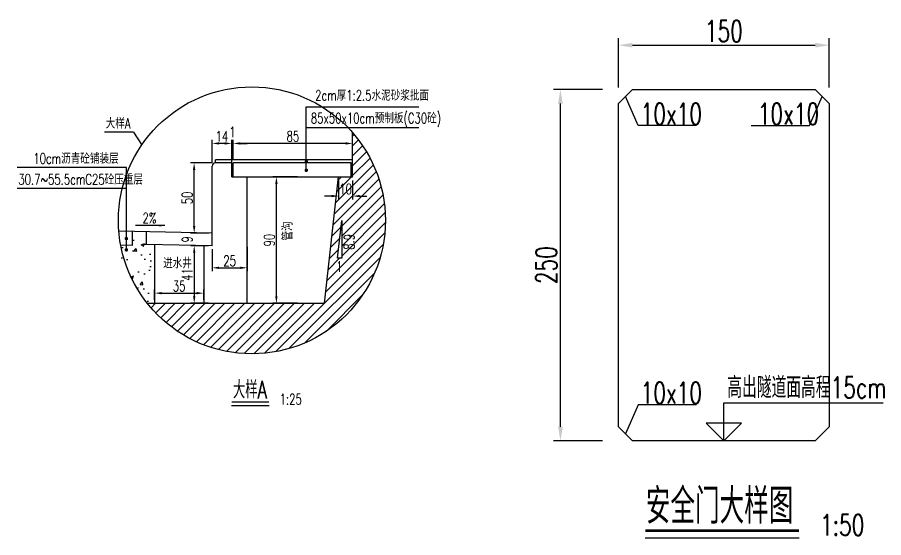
# Model space of a CAD drawing. Header units: millimetres. Extents: x -5615 to 11854, y -4751 to 15404.
# Drawn here: x -5543 to -4927, y 1940 to 2310 of the extents above; entities that cross this region are included whole.
import ezdxf
from ezdxf.enums import TextEntityAlignment as Align

# ---------------------------------------------------------------- set-up
doc = ezdxf.new("R2010")
doc.units = ezdxf.units.MM
doc.header["$LTSCALE"] = 0.25
doc.header["$MEASUREMENT"] = 0
for name, color, linetype in [('填充', 8, 'Continuous'), ('文字', 7, 'Continuous'), ('标注', 7, 'Continuous'), ('次轮廓线', 7, 'Continuous'), ('轮廓线', 1, 'Continuous')]:
    doc.layers.add(name, color=color, linetype=linetype)
doc.styles.get("Standard").update_dxf_attribs({"font": 'simplex1.shx', "width": 0.7, "bigfont": 'hztxt.shx'})
doc.dimstyles.new('20', dxfattribs={"dimscale": 2, "dimtxt": 3, "dimasz": 2, "dimexe": 1, "dimexo": 1, "dimgap": 0.5, "dimtad": 1, "dimdec": 1, "dimdsep": 46, "dimtxsty": 'Standard', "dimcen": 0.5, "dimadec": 0, "dimazin": 0, "dimtfac": 1, "dimtdec": 1, "dimtofl": 0, "dimtmove": 2, "dimatfit": 3, "dimfxl": 0, "dimtolj": 1, "dimtzin": 0, "dimarcsym": 0})
doc.dimstyles.new('25', dxfattribs={"dimscale": 2.5, "dimtxt": 3, "dimasz": 2, "dimexe": 1, "dimexo": 1, "dimgap": 0.5, "dimtad": 1, "dimdec": 1, "dimdsep": 46, "dimtxsty": 'Standard', "dimcen": 0.5, "dimadec": 0, "dimazin": 0, "dimtfac": 1, "dimtdec": 1, "dimtofl": 0, "dimtmove": 2, "dimatfit": 3, "dimfxl": 0, "dimtolj": 1, "dimtzin": 0, "dimarcsym": 0})
doc.dimstyles.new('50', dxfattribs={"dimscale": 5, "dimtxt": 3, "dimasz": 2, "dimexe": 1, "dimexo": 1, "dimgap": 0.5, "dimtad": 1, "dimdec": 1, "dimdsep": 46, "dimtxsty": 'Standard', "dimcen": 0.5, "dimadec": 0, "dimazin": 0, "dimtfac": 1, "dimtdec": 1, "dimtofl": 0, "dimtmove": 2, "dimatfit": 3, "dimfxl": 0, "dimtolj": 1, "dimtzin": 0, "dimarcsym": 0})

# ---------------------------------------------------------------- blocks, each defined once
blk = doc.blocks.new('*D61')
at = {"layer": '标注', "color": 0, "lineweight": -2}
for p, q in [((-5389.69, 2209.36), (-5389.69, 2223.16)), ((-5309.69, 2220.66), (-5384.69, 2220.66)), ((-5304.69, 2211.36), (-5304.69, 2223.16))]:
    blk.add_line(p, q, dxfattribs=at)
at = {"layer": '标注', "color": 0}
for points in [[(-5384.69, 2221.49), (-5384.69, 2219.82), (-5389.69, 2220.66)], [(-5309.69, 2221.49), (-5309.69, 2219.82), (-5304.69, 2220.66)]]:
    blk.add_solid(points, dxfattribs=at)
at = {"layer": '标注', "color": 0, "insert": (-5347.19, 2225.66), "char_height": 7.5, "attachment_point": 5}
blk.add_mtext('\\A1;85', dxfattribs=at)
blk = doc.blocks.new('*D62')
at = {"layer": '标注', "color": 0, "lineweight": -2}
for p, q in [((-5395.69, 2220.66), (-5400.69, 2220.66)), ((-5390.69, 2209.36), (-5390.69, 2223.16)), ((-5389.69, 2209.36), (-5389.69, 2223.16)), ((-5384.69, 2220.66), (-5379.69, 2220.66))]:
    blk.add_line(p, q, dxfattribs=at)
at = {"layer": '标注', "color": 0}
for points in [[(-5395.69, 2221.49), (-5395.69, 2219.82), (-5390.69, 2220.66)], [(-5384.69, 2221.49), (-5384.69, 2219.82), (-5389.69, 2220.66)]]:
    blk.add_solid(points, dxfattribs=at)
at = {"layer": '标注', "color": 0, "insert": (-5390.19, 2228.78), "char_height": 7.5, "attachment_point": 5}
blk.add_mtext('\\A1;1', dxfattribs=at)
blk = doc.blocks.new('*D63')
at = {"layer": '标注', "color": 0, "lineweight": -2}
for p, q in [((-5404.69, 2206.86), (-5404.69, 2223.16)), ((-5395.69, 2220.66), (-5399.69, 2220.66)), ((-5390.69, 2206.86), (-5390.69, 2223.16))]:
    blk.add_line(p, q, dxfattribs=at)
at = {"layer": '标注', "color": 0}
for points in [[(-5399.69, 2221.49), (-5399.69, 2219.82), (-5404.69, 2220.66)], [(-5395.69, 2221.49), (-5395.69, 2219.82), (-5390.69, 2220.66)]]:
    blk.add_solid(points, dxfattribs=at)
at = {"layer": '标注', "color": 0, "insert": (-5397.69, 2225.66), "char_height": 7.5, "attachment_point": 5}
blk.add_mtext('\\A1;14', dxfattribs=at)
blk = doc.blocks.new('*D64')
at = {"layer": '标注', "color": 0, "lineweight": -2}
for p, q in [((-5314.69, 2194.36), (-5314.69, 2180.7)), ((-5304.69, 2194.36), (-5304.69, 2180.7)), ((-5319.69, 2183.2), (-5324.69, 2183.2)), ((-5299.69, 2183.2), (-5294.69, 2183.2))]:
    blk.add_line(p, q, dxfattribs=at)
at = {"layer": '标注', "color": 0}
for points in [[(-5319.69, 2184.04), (-5319.69, 2182.37), (-5314.69, 2183.2)], [(-5299.69, 2184.04), (-5299.69, 2182.37), (-5304.69, 2183.2)]]:
    blk.add_solid(points, dxfattribs=at)
at = {"layer": '标注', "color": 0, "insert": (-5309.69, 2188.2), "char_height": 7.5, "attachment_point": 5}
blk.add_mtext('\\A1;10', dxfattribs=at)
blk = doc.blocks.new('*D65')
at = {"layer": '标注', "color": 0, "lineweight": -2}
for p, q in [((-5379.69, 2147.14), (-5379.69, 2129.64)), ((-5404.69, 2145.36), (-5404.69, 2129.64)), ((-5399.69, 2132.14), (-5384.69, 2132.14))]:
    blk.add_line(p, q, dxfattribs=at)
at = {"layer": '标注', "color": 0}
for points in [[(-5399.69, 2132.97), (-5399.69, 2131.31), (-5404.69, 2132.14)], [(-5384.69, 2132.97), (-5384.69, 2131.31), (-5379.69, 2132.14)]]:
    blk.add_solid(points, dxfattribs=at)
at = {"layer": '标注', "color": 0, "insert": (-5392.19, 2137.14), "char_height": 7.5, "attachment_point": 5}
blk.add_mtext('\\A1;25', dxfattribs=at)
blk = doc.blocks.new('*D66')
at = {"layer": '标注', "color": 0, "lineweight": -2}
for p, q in [((-5343.94, 2196.86), (-5361.44, 2196.86)), ((-5358.94, 2111.86), (-5358.94, 2191.86)), ((-5343.94, 2106.86), (-5361.44, 2106.86))]:
    blk.add_line(p, q, dxfattribs=at)
at = {"layer": '标注', "color": 0}
for points in [[(-5359.77, 2191.86), (-5358.11, 2191.86), (-5358.94, 2196.86)], [(-5359.77, 2111.86), (-5358.11, 2111.86), (-5358.94, 2106.86)]]:
    blk.add_solid(points, dxfattribs=at)
at = {"layer": '标注', "color": 0, "insert": (-5363.94, 2151.86), "char_height": 7.5, "attachment_point": 5, "rotation": 90}
blk.add_mtext('\\A1;90', dxfattribs=at)
blk = doc.blocks.new('*D67')
at = {"layer": '标注', "color": 0, "lineweight": -2}
for p, q in [((-5404.69, 2206.86), (-5419.97, 2206.86)), ((-5417.47, 2161.86), (-5417.47, 2201.86)), ((-5407.19, 2156.86), (-5419.97, 2156.86))]:
    blk.add_line(p, q, dxfattribs=at)
at = {"layer": '标注', "color": 0}
for points in [[(-5418.31, 2201.86), (-5416.64, 2201.86), (-5417.47, 2206.86)], [(-5418.31, 2161.86), (-5416.64, 2161.86), (-5417.47, 2156.86)]]:
    blk.add_solid(points, dxfattribs=at)
at = {"layer": '标注', "color": 0, "insert": (-5422.47, 2181.86), "char_height": 7.5, "attachment_point": 5, "rotation": 90}
blk.add_mtext('\\A1;50', dxfattribs=at)
blk = doc.blocks.new('*D145')
at = {"layer": '标注', "color": 0, "lineweight": -2}
for p, q in [((-5126.84, 2259), (-5161.84, 2259)), ((-5156.84, 2019), (-5156.84, 2249)), ((-5126.84, 2009), (-5161.84, 2009))]:
    blk.add_line(p, q, dxfattribs=at)
at = {"layer": '标注', "color": 0}
for points in [[(-5158.5, 2249), (-5155.17, 2249), (-5156.84, 2259)], [(-5158.5, 2019), (-5155.17, 2019), (-5156.84, 2009)]]:
    blk.add_solid(points, dxfattribs=at)
at = {"layer": '标注', "color": 0, "insert": (-5166.84, 2134), "char_height": 15, "attachment_point": 5, "rotation": 90}
blk.add_mtext('\\A1;250', dxfattribs=at)
blk = doc.blocks.new('*D146')
at = {"layer": '标注', "color": 0, "lineweight": -2}
for p, q in [((-5115.54, 2260.56), (-5115.54, 2295.56)), ((-4965.54, 2260.56), (-4965.54, 2295.56)), ((-5105.54, 2290.56), (-4975.54, 2290.56))]:
    blk.add_line(p, q, dxfattribs=at)
at = {"layer": '标注', "color": 0}
for points in [[(-5105.54, 2292.23), (-5105.54, 2288.9), (-5115.54, 2290.56)], [(-4975.54, 2292.23), (-4975.54, 2288.9), (-4965.54, 2290.56)]]:
    blk.add_solid(points, dxfattribs=at)
at = {"layer": '标注', "color": 0, "insert": (-5040.54, 2300.56), "char_height": 15, "attachment_point": 5}
blk.add_mtext('\\A1;150', dxfattribs=at)
blk = doc.blocks.new('*D149')
at = {"layer": '标注', "color": 0, "lineweight": -2}
for p, q in [((-5417.43, 2161.86), (-5417.43, 2166.86)), ((-5407.01, 2156.86), (-5419.93, 2156.86)), ((-5407.19, 2147.86), (-5419.93, 2147.86)), ((-5417.43, 2142.86), (-5417.43, 2137.86))]:
    blk.add_line(p, q, dxfattribs=at)
at = {"layer": '标注', "color": 0}
for points in [[(-5418.27, 2161.86), (-5416.6, 2161.86), (-5417.43, 2156.86)], [(-5418.27, 2142.86), (-5416.6, 2142.86), (-5417.43, 2147.86)]]:
    blk.add_solid(points, dxfattribs=at)
at = {"layer": '标注', "color": 0, "insert": (-5422.43, 2152.36), "char_height": 7.5, "attachment_point": 5, "rotation": 90}
blk.add_mtext('\\A1;9', dxfattribs=at)
blk = doc.blocks.new('*D150')
at = {"layer": '标注', "color": 0, "lineweight": -2}
for p, q in [((-5407.19, 2147.86), (-5419.93, 2147.86)), ((-5417.43, 2142.86), (-5417.43, 2111.86)), ((-5407.19, 2106.86), (-5419.93, 2106.86))]:
    blk.add_line(p, q, dxfattribs=at)
at = {"layer": '标注', "color": 0}
for points in [[(-5418.27, 2142.86), (-5416.6, 2142.86), (-5417.43, 2147.86)], [(-5418.27, 2111.86), (-5416.6, 2111.86), (-5417.43, 2106.86)]]:
    blk.add_solid(points, dxfattribs=at)
at = {"layer": '标注', "color": 0, "insert": (-5422.43, 2127.36), "char_height": 7.5, "attachment_point": 5, "rotation": 90}
blk.add_mtext('\\A1;41', dxfattribs=at)
blk = doc.blocks.new('*D151')
at = {"layer": '标注', "color": 0, "lineweight": -2}
for p, q in [((-5445.69, 2109.36), (-5445.69, 2116.58)), ((-5410.69, 2109.36), (-5410.69, 2116.58)), ((-5440.69, 2114.08), (-5415.69, 2114.08))]:
    blk.add_line(p, q, dxfattribs=at)
at = {"layer": '标注', "color": 0}
for points in [[(-5440.69, 2114.91), (-5440.69, 2113.25), (-5445.69, 2114.08)], [(-5415.69, 2114.91), (-5415.69, 2113.25), (-5410.69, 2114.08)]]:
    blk.add_solid(points, dxfattribs=at)
at = {"layer": '标注', "color": 0, "insert": (-5428.19, 2119.08), "char_height": 7.5, "attachment_point": 5}
blk.add_mtext('\\A1;35', dxfattribs=at)

msp = doc.modelspace()

# ---------------------------------------------------------------- hatches: boundary and pattern name
at = {"layer": '填充'}
h = msp.add_hatch(dxfattribs=at)
h.set_pattern_fill('ANSI31', color=256, scale=40, style=0)
h.paths.add_polyline_path([(-5315.48, 2138.93), (-5312.47, 2165.7), (-5312.47, 2138.93)], flags=16)
h.paths.add_polyline_path([(-5314.28, 2193.83), (-5305.1, 2193.83), (-5305.1, 2182.58), (-5314.28, 2182.58)], flags=24)
h.paths.add_polyline_path([(-5316.67, 2129.25), (-5313.17, 2129.25), (-5313.17, 2137.13), (-5316.67, 2137.13)], flags=24)
h.paths.add_polyline_path([(-5302.76, 2144.08), (-5302.76, 2153.78), (-5311.38, 2153.78), (-5311.38, 2144.08)], flags=24)
edge = h.paths.add_edge_path()
edge.add_line((-5324.8, 2106.86), (-5450.77, 2106.86))
edge.add_arc((-5376.34, 2165.9), 95, 218.4218, 401.04224)
edge.add_line((-5304.69, 2228.28), (-5304.69, 2196.86))
edge.add_line((-5304.69, 2196.86), (-5314.69, 2196.86))
edge.add_line((-5314.69, 2196.86), (-5324.8, 2106.86))
h = msp.add_hatch(dxfattribs=at)
h.set_pattern_fill('AR-CONC', color=256, scale=0.125, style=0)
h.set_pattern_definition([(50, (-6665.235, 416.772), (22.77308, -1.99239), [2.38125, -26.19375]), (355, (-6665.235, 416.772), (-4.40535, 23.88208), [1.905, -20.955]), (100.451, (-6663.338, 416.606), (18.36781, 21.88959), [2.02375, -22.26125]), (46.1842, (-6665.235, 423.122), (33.88488, -5.2553), [3.5719, -39.2906]), (96.6356, (-6662.41, 422.684), (29.67553, 30.9282), [3.0356, -33.3919]), (351.184, (-6665.235, 423.122), (29.6756, 30.92814), [2.8575, -31.4325]), (21, (-6662.06, 421.534), (18.95186, -12.78319), [2.38125, -26.19375]), (326, (-6662.06, 421.534), (7.72525, 23.0235), [1.905, -20.955]), (71.4514, (-6660.48, 420.47), (26.67706, 10.24036), [2.02375, -22.26125]), (37.5, (-6665.235, 416.772), (0.386075, 10.56938), [0, -20.701, 0, -21.2725, 0, -21.034375]), (7.5, (-6665.235, 416.772), (8.35246, 12.52257), [0, -12.1285, 0, -20.22475, 0, -8.016875]), (327.5, (-6672.3155, 416.772), (16.948824, -0.716093), [0, -7.9375, 0, -24.765, 0, -32.86125]), (317.5, (-6675.49, 416.772), (18.51615, 3.17831), [0, -10.31875, 0, -16.4465, 0, -23.33625])])
h.paths.add_polyline_path([(-5445.69, 2151.68), (-5451.69, 2151.8), (-5451.69, 2157.8), (-5461.69, 2158), (-5461.69, 2149), (-5468.35, 2149.14), (-5468.35, 2145.38, -0.414214), (-5467.89, 2144.92, -1), (-5468.81, 2144.92, -0.414214), (-5468.35, 2145.38), (-5468.35, 2149.14), (-5472.04, 2149.21, 0.134495), (-5451.57, 2107.86), (-5445.69, 2107.86)])

# ---------------------------------------------------------------- linework, layer by layer
for p, q in [((-5101.57, 2233.34), (-5110.54, 2254)), ((-4979.52, 2233.34), (-4970.54, 2254)), ((-5337.67, 2201.54), (-5337.67, 2246.77)), ((-5059.93, 2233.34), (-5101.57, 2233.34)), ((-5021.15, 2233.34), (-4979.52, 2233.34)), ((-5460.54, 2228.62), (-5481.35, 2228.62)), ((-5460.54, 2228.62), (-5454.98, 2219.87)), ((-5101.57, 2034.65), (-5110.54, 2014)), ((-5059.93, 2034.65), (-5101.57, 2034.65)), ((-5390.78, 2034.08), (-5364.14, 2034.08)), ((-5096.44, 1940.06), (-4987.02, 1940.06))]:
    msp.add_line(p, q)
at = {"const_width": 1.25}
for points in [[(-5338.3, 2207.8, 1), (-5337.05, 2207.8, 1)], [(-5338.3, 2201.54, 1), (-5337.05, 2201.54, 1)], [(-5466.34, 2152.95, 1), (-5465.09, 2152.95, 1)], [(-5466.34, 2144.92, 1), (-5465.09, 2144.92, 1)]]:
    msp.add_lwpolyline(points, format="xyb", close=True, dxfattribs=at)
for points, const_width in [([(-5390.78, 2036.58), (-5364.14, 2036.58)], 1), ([(-5096.44, 1945.06), (-4987.02, 1945.06)], 2)]:
    msp.add_lwpolyline(points, dxfattribs=dict(const_width=const_width))
msp.add_lwpolyline([(-5040.54, 2009), (-5028.04, 2021.5), (-5053.04, 2021.5), (-5040.54, 2009), (-5040.54, 2036.09), (-4927.1, 2036.09)])
msp.add_circle((-5376.34, 2165.9), 95)
at = {"layer": '次轮廓线', "ltscale": 100}
for p, q in [((-5337.67, 2246.77), (-5257.7, 2246.77)), ((-5337.67, 2231.93), (-5257.7, 2231.93)), ((-5465.72, 2203.5), (-5543.31, 2203.5)), ((-5465.72, 2144.92), (-5465.72, 2203.5)), ((-5465.72, 2188.6), (-5543.31, 2188.6))]:
    msp.add_line(p, q, dxfattribs=at)
at = {"layer": '次轮廓线'}
for p, q in [((-5304.69, 2196.86), (-5304.69, 2228.28)), ((-5304.69, 2208.86), (-5402.19, 2208.86)), ((-5402.19, 2206.86), (-5402.19, 2208.86)), ((-5324.8, 2106.86), (-5314.69, 2196.86)), ((-5315.48, 2138.93), (-5312.47, 2165.7)), ((-5312.47, 2165.7), (-5312.47, 2138.93)), ((-5461.69, 2158), (-5461.69, 2148)), ((-5312.47, 2138.93), (-5315.48, 2138.93)), ((-5450.77, 2106.86), (-5324.8, 2106.86))]:
    msp.add_line(p, q, dxfattribs=at)
at = {"layer": '轮廓线'}
for p, q in [((-5404.69, 2147.86), (-5404.69, 2204.36)), ((-5390.69, 2206.86), (-5402.19, 2206.86)), ((-5390.69, 2196.86), (-5390.69, 2206.86)), ((-5305.69, 2206.86), (-5389.69, 2206.86)), ((-5389.69, 2196.86), (-5389.69, 2206.86)), ((-5305.69, 2196.86), (-5305.69, 2206.86)), ((-5390.69, 2196.86), (-5304.69, 2196.86)), ((-5379.69, 2106.86), (-5379.69, 2196.86)), ((-5404.69, 2156.86), (-5471.03, 2158.19)), ((-5461.69, 2158), (-5461.69, 2148)), ((-5451.69, 2157.8), (-5451.69, 2148.8)), ((-5461.69, 2148), (-5469.86, 2148.17)), ((-5404.69, 2147.86), (-5451.69, 2148.8)), ((-5445.69, 2148.68), (-5445.69, 2106.86)), ((-5410.69, 2147.98), (-5410.69, 2106.86))]:
    msp.add_line(p, q, dxfattribs=at)
msp.add_lwpolyline([(-5115.54, 2019), (-5115.54, 2249), (-5105.54, 2259), (-4975.54, 2259), (-4965.54, 2249), (-4965.54, 2019), (-4975.54, 2009), (-5105.54, 2009)], close=True, dxfattribs=at)
msp.add_arc((-5402.19, 2204.36), 2.5, 90, 180, dxfattribs=at)

# ---------------------------------------------------------------- texts
at = {"width": 0.7}
for p in [(-5099.73, 2234.2), (-5016.35, 2234.2), (-5099.73, 2035.63)]:
    msp.add_text('10x10', height=15, dxfattribs=at).set_placement(p)
msp.add_text('高出隧道面高程15cm', height=15, dxfattribs=at).set_placement((-4981.54, 2046.93), align=Align.MIDDLE_CENTER)
at = {"layer": '文字', "width": 0.7}
for s, height, p in [('2cm厚1:2.5水泥砂浆批面', 7.5, (-5331.36, 2251.13)), ('大样A', 7.5, (-5480.43, 2231.22)), ('85x50x10cm预制板(C30砼)', 7.5, (-5334.44, 2234.93)), ('10cm沥青砼铺装层', 7.5, (-5531.92, 2206.21)), ('30.7~55.5cmC25砼压重层', 7.5, (-5542.59, 2191.31)), ('2%', 7.5, (-5454.25, 2163.87)), ('进水井', 7.5, (-5439.59, 2131.71)), ('1', 7.5, (-5316.41, 2129.31)), ('1:25', 7.5, (-5356.64, 2034.83)), ('1:50', 15, (-4972.02, 1941.56))]:
    msp.add_text(s, height=height, dxfattribs=at).set_placement(p)
for s, p in [('管沟', (-5347.41, 2151.51)), ('8.9', (-5303.45, 2144.99))]:
    msp.add_text(s, height=7.5, rotation=90, dxfattribs=at).set_placement(p)
for s, height, p in [('大样A', 12.5, (-5377.76, 2046.02)), ('安全门大样图', 25, (-5043.55, 1963.93)), ('安全门大样图', 25, (-5043.55, 1963.93))]:
    msp.add_text(s, height=height, dxfattribs=at).set_placement(p, align=Align.MIDDLE)

# ---------------------------------------------------------------- dimensions: what is measured, and where the dimension line sits
at = {"layer": '标注'}
for base, p1, p2, dimstyle, picture, middle in [((-4965.54, 2290.56), (-5115.54, 2249), (-4965.54, 2249), '50', '*D146', (-5040.54, 2300.56)), ((-5390.69, 2220.66), (-5389.69, 2206.86), (-5390.69, 2206.86), '25', '*D62', (-5390.19, 2228.78)), ((-5404.69, 2220.66), (-5390.69, 2204.36), (-5404.69, 2204.36), '25', '*D63', (-5397.69, 2225.66)), ((-5389.69, 2220.66), (-5304.69, 2208.86), (-5389.69, 2206.86), '25', '*D61', (-5347.19, 2225.66)), ((-5379.69, 2132.14), (-5404.69, 2147.86), (-5379.69, 2196.86), '25', '*D65', (-5392.19, 2137.14)), ((-5314.69, 2183.2), (-5304.69, 2196.86), (-5314.69, 2196.86), '25', '*D64', (-5309.69, 2188.2)), ((-5410.69, 2114.08), (-5445.69, 2106.86), (-5410.69, 2106.86), '25', '*D151', (-5428.19, 2119.08))]:
    dim = msp.add_linear_dim(base=base, p1=p1, p2=p2, dimstyle=dimstyle, dxfattribs=at)
    dim.commit()
    dim.dimension.update_dxf_attribs({"geometry": picture, "text_midpoint": middle})
for base, p1, p2, dimstyle, picture, middle in [((-5156.84, 2259), (-5040.54, 2009), (-5040.54, 2259), '50', '*D145', (-5166.84, 2134)), ((-5417.47, 2206.86), (-5404.69, 2156.86), (-5402.19, 2206.86), '25', '*D67', (-5422.47, 2181.86)), ((-5358.94, 2196.86), (-5324.8, 2106.86), (-5314.69, 2196.86), '25', '*D66', (-5363.94, 2151.86)), ((-5417.43, 2156.86), (-5404.69, 2147.86), (-5404.51, 2156.86), '25', '*D149', (-5422.43, 2152.36)), ((-5417.43, 2106.86), (-5404.69, 2147.86), (-5404.69, 2106.86), '25', '*D150', (-5422.43, 2127.36))]:
    dim = msp.add_linear_dim(base=base, p1=p1, p2=p2, angle=90, dimstyle=dimstyle, dxfattribs=at)
    dim.commit()
    dim.dimension.update_dxf_attribs({"geometry": picture, "text_midpoint": middle})

# ---------------------------------------------------------------- leaders
msp.add_leader([(-5438.31, 2162.14), (-5459.17, 2162.14)], dimstyle='20', override={"dimgap": 0.5, "dimtad": 0})

doc.saveas('drawing.dxf')
